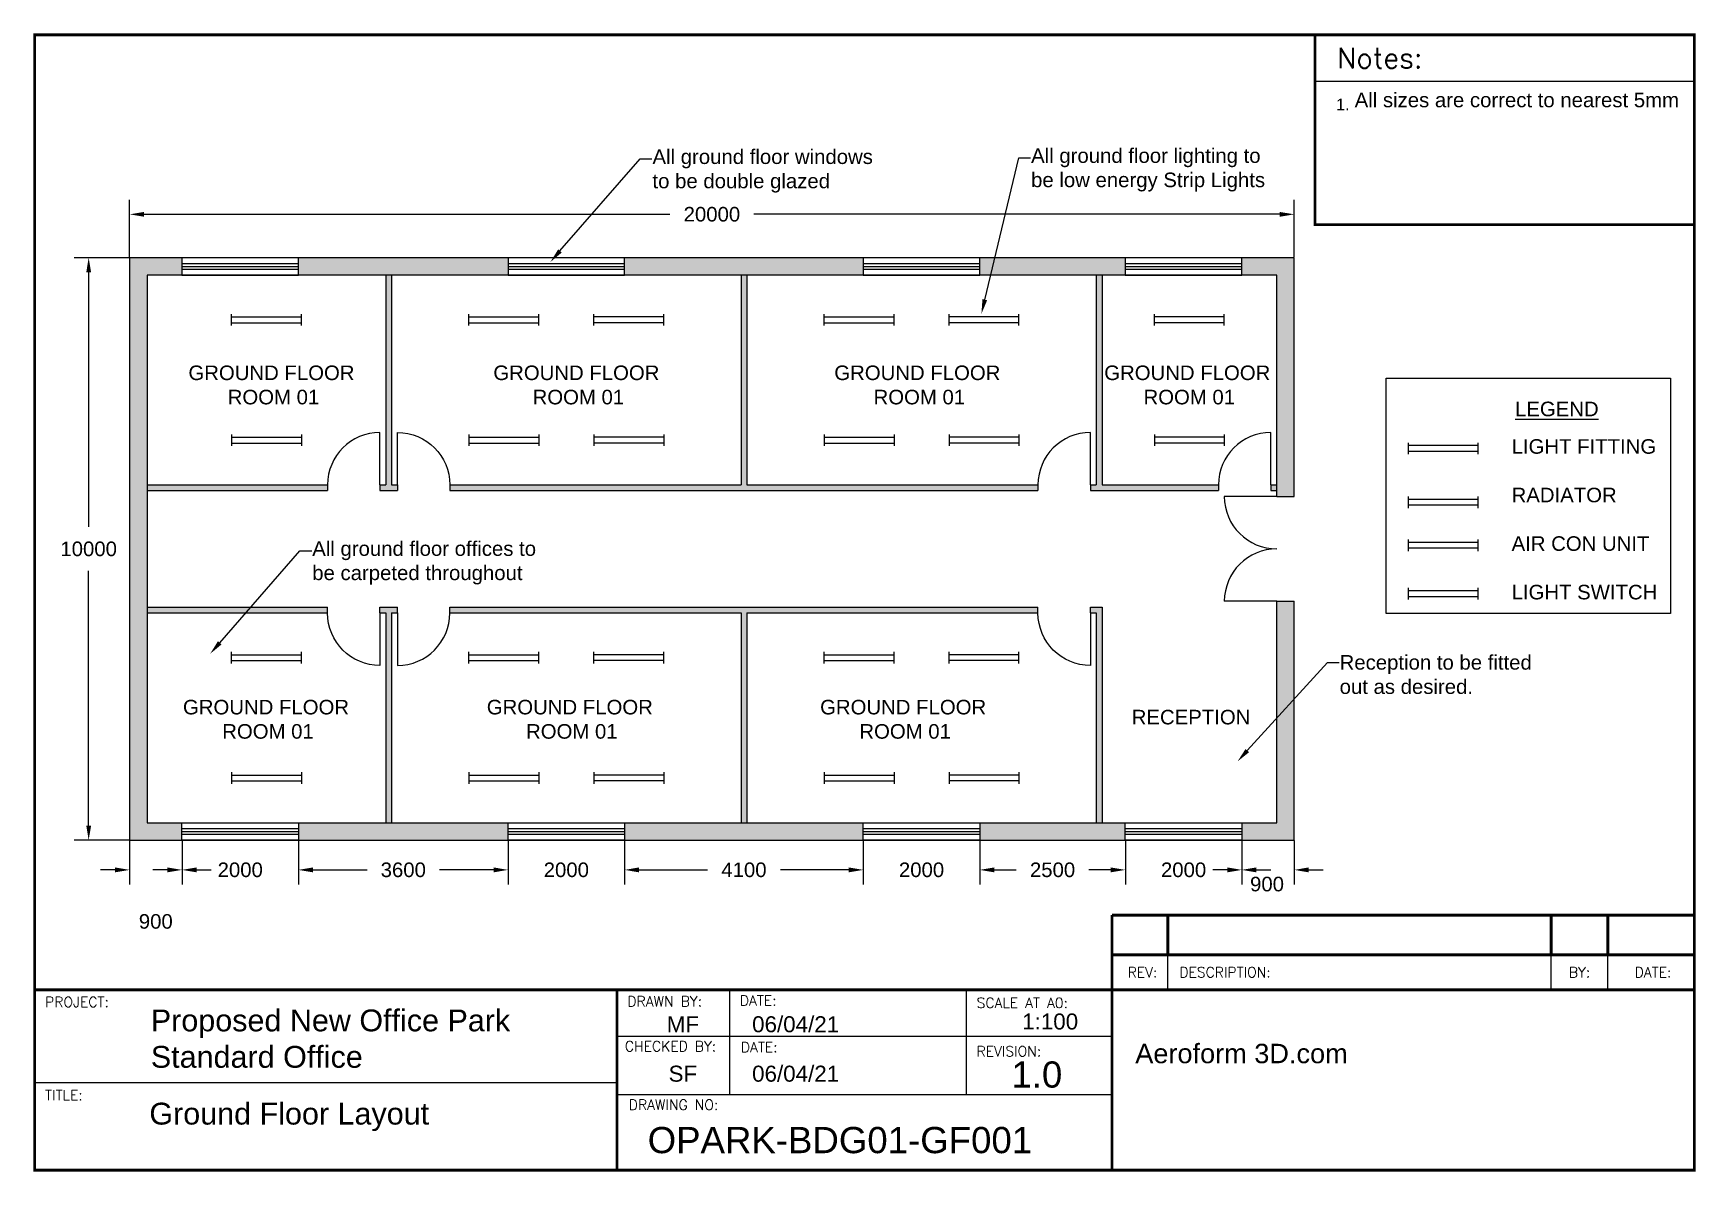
# Paper-space layout 'Full Plan' of a CAD drawing. Header units: millimetres. Extents: x -45 to 241, y 45 to 240.
# The model-space entities are those that its viewports show. They can reach past a viewport. Long polylines and large blocks are cut down to what shows.
import ezdxf
from ezdxf import colors
from ezdxf.entities.mleader import LeaderData, LeaderLine
from ezdxf.math import Vec2, Vec3

# ---------------------------------------------------------------- set-up
doc = ezdxf.new("R2010")
doc.units = ezdxf.units.MM
doc.header["$MEASUREMENT"] = 0
for name, color, linetype in [('Doors', 160, 'Continuous'), ('ExternalWalls', 7, 'Continuous'), ('Hatch', 7, 'Continuous'), ('InternalWalls', 7, 'Continuous'), ('Lighting', 20, 'Continuous'), ('Windows', 96, 'Continuous'), ('YS-TEXT-LARGE', 250, 'Continuous'), ('YS-TEXT-MEDIUM', 6, 'Continuous'), ('YS-TEXT-SMALL', 2, 'Continuous'), ('YS-TITLEBLOCK-BORDERS', 154, 'Continuous'), ('YS-TITLEBLOCK-TEXT-NONEDITABLE', 154, 'Continuous')]:
    doc.layers.add(name, color=color, linetype=linetype)
doc.styles.add('ROMANS', font='romans.shx')
doc.styles.get("Standard").update_dxf_attribs({"font": 'arial.ttf'})
doc.styles.add('YS TEXT', font='arial.ttf')
doc.dimstyles.new('BuildingStyle', dxfattribs={"dimtxt": 2.5, "dimasz": 2.5, "dimexe": 2.5, "dimexo": 0.0625, "dimgap": 2.5, "dimtad": 0, "dimtih": 1, "dimtoh": 1, "dimdec": 0, "dimzin": 0, "dimdsep": 46, "dimtxsty": 'Standard', "dimcen": 0.09, "dimadec": 0, "dimazin": 0, "dimtfac": 1, "dimtdec": 0, "dimtofl": 0, "dimtmove": 2, "dimatfit": 3, "dimfxl": 1, "dimtolj": 1, "dimtzin": 0, "dimarcsym": 0})

# ---------------------------------------------------------------- blocks, each defined once
blk = doc.blocks.new('*D3')
at = {"color": 0, "lineweight": -2, "transparency": 16777216}
for p, q in [((-28.45, 201.9), (-28.45, 211.78)), ((171.55, 201.9), (171.55, 211.78)), ((-25.95, 209.28), (64.32, 209.28)), ((169.05, 209.28), (78.77, 209.28))]:
    blk.add_line(p, q, dxfattribs=at)
at = {"color": 0, "transparency": 16777216}
for points in [[(-25.95, 209.69), (-25.95, 208.86), (-28.45, 209.28)], [(169.05, 209.69), (169.05, 208.86), (171.55, 209.28)]]:
    blk.add_solid(points, dxfattribs=at)
at = {"layer": 'Defpoints', "color": 0, "transparency": 16777216}
for p in [(171.55, 209.28), (-28.45, 201.83), (171.55, 201.83)]:
    blk.add_point(p, dxfattribs=at)
at = {"color": 0, "transparency": 16777216, "insert": (71.55, 209.28), "char_height": 2.5, "attachment_point": 5}
blk.add_mtext('\\A1;20000', dxfattribs=at)
blk = doc.blocks.new('*D4')
at = {"color": 0, "lineweight": -2, "transparency": 16777216}
for p, q in [((-28.52, 201.83), (-37.98, 201.83)), ((-35.48, 199.33), (-35.48, 155.61)), ((-35.48, 104.33), (-35.48, 148.06)), ((-28.52, 101.83), (-37.98, 101.83))]:
    blk.add_line(p, q, dxfattribs=at)
at = {"color": 0, "transparency": 16777216}
for points in [[(-35.89, 199.33), (-35.06, 199.33), (-35.48, 201.83)], [(-35.89, 104.33), (-35.06, 104.33), (-35.48, 101.83)]]:
    blk.add_solid(points, dxfattribs=at)
at = {"layer": 'Defpoints', "color": 0, "transparency": 16777216}
for p in [(-28.45, 201.83), (-35.48, 101.83), (-28.45, 101.83)]:
    blk.add_point(p, dxfattribs=at)
at = {"color": 0, "transparency": 16777216, "insert": (-35.48, 151.83), "char_height": 2.5, "attachment_point": 5}
blk.add_mtext('\\A1;10000', dxfattribs=at)
blk = doc.blocks.new('*D5')
at = {"color": 0, "lineweight": -2, "transparency": 16777216}
for p, q in [((-28.45, 101.77), (-28.45, 94.23)), ((-19.45, 101.77), (-19.45, 94.23)), ((-30.95, 96.73), (-33.45, 96.73)), ((-16.95, 96.73), (-14.45, 96.73))]:
    blk.add_line(p, q, dxfattribs=at)
at = {"color": 0, "transparency": 16777216}
for points in [[(-30.95, 97.15), (-30.95, 96.31), (-28.45, 96.73)], [(-16.95, 97.15), (-16.95, 96.31), (-19.45, 96.73)]]:
    blk.add_solid(points, dxfattribs=at)
at = {"layer": 'Defpoints', "color": 0, "transparency": 16777216}
for p in [(-28.45, 101.83), (-19.45, 101.83), (-19.45, 96.73)]:
    blk.add_point(p, dxfattribs=at)
at = {"color": 0, "transparency": 16777216, "insert": (-23.95, 87.87), "char_height": 2.5, "attachment_point": 5}
blk.add_mtext('\\A1;900', dxfattribs=at)
blk = doc.blocks.new('*D6')
at = {"color": 0, "lineweight": -2, "transparency": 16777216}
for p, q in [((-19.45, 101.77), (-19.45, 94.23)), ((0.55, 101.77), (0.55, 94.23)), ((-21.95, 96.73), (-24.45, 96.73)), ((3.05, 96.73), (5.55, 96.73))]:
    blk.add_line(p, q, dxfattribs=at)
at = {"color": 0, "transparency": 16777216}
for points in [[(-21.95, 97.15), (-21.95, 96.31), (-19.45, 96.73)], [(3.05, 97.15), (3.05, 96.31), (0.55, 96.73)]]:
    blk.add_solid(points, dxfattribs=at)
at = {"layer": 'Defpoints', "color": 0, "transparency": 16777216}
for p in [(-19.45, 101.83), (0.55, 101.83), (0.55, 96.73)]:
    blk.add_point(p, dxfattribs=at)
at = {"color": 0, "transparency": 16777216, "insert": (-9.45, 96.73), "char_height": 2.5, "attachment_point": 5}
blk.add_mtext('\\A1;2000', dxfattribs=at)
blk = doc.blocks.new('*D7')
at = {"color": 0, "lineweight": -2, "transparency": 16777216}
for p, q in [((0.55, 101.77), (0.55, 94.23)), ((36.55, 101.77), (36.55, 94.23)), ((3.05, 96.73), (12.32, 96.73)), ((34.05, 96.73), (24.77, 96.73))]:
    blk.add_line(p, q, dxfattribs=at)
at = {"color": 0, "transparency": 16777216}
for points in [[(3.05, 97.15), (3.05, 96.31), (0.55, 96.73)], [(34.05, 97.15), (34.05, 96.31), (36.55, 96.73)]]:
    blk.add_solid(points, dxfattribs=at)
at = {"layer": 'Defpoints', "color": 0, "transparency": 16777216}
for p in [(0.55, 101.83), (36.55, 101.83), (36.55, 96.73)]:
    blk.add_point(p, dxfattribs=at)
at = {"color": 0, "transparency": 16777216, "insert": (18.55, 96.73), "char_height": 2.5, "attachment_point": 5}
blk.add_mtext('\\A1;3600', dxfattribs=at)
blk = doc.blocks.new('*D8')
at = {"color": 0, "lineweight": -2, "transparency": 16777216}
for p, q in [((36.55, 101.77), (36.55, 94.23)), ((56.55, 101.77), (56.55, 94.23)), ((34.05, 96.73), (31.55, 96.73)), ((59.05, 96.73), (61.55, 96.73))]:
    blk.add_line(p, q, dxfattribs=at)
at = {"color": 0, "transparency": 16777216}
for points in [[(34.05, 97.15), (34.05, 96.31), (36.55, 96.73)], [(59.05, 97.15), (59.05, 96.31), (56.55, 96.73)]]:
    blk.add_solid(points, dxfattribs=at)
at = {"layer": 'Defpoints', "color": 0, "transparency": 16777216}
for p in [(36.55, 101.83), (56.55, 101.83), (56.55, 96.73)]:
    blk.add_point(p, dxfattribs=at)
at = {"color": 0, "transparency": 16777216, "insert": (46.55, 96.73), "char_height": 2.5, "attachment_point": 5}
blk.add_mtext('\\A1;2000', dxfattribs=at)
blk = doc.blocks.new('*D9')
at = {"color": 0, "lineweight": -2, "transparency": 16777216}
for p, q in [((56.55, 101.77), (56.55, 94.23)), ((97.55, 101.77), (97.55, 94.23)), ((59.05, 96.73), (70.77, 96.73)), ((95.05, 96.73), (83.32, 96.73))]:
    blk.add_line(p, q, dxfattribs=at)
at = {"color": 0, "transparency": 16777216}
for points in [[(59.05, 97.15), (59.05, 96.31), (56.55, 96.73)], [(95.05, 97.15), (95.05, 96.31), (97.55, 96.73)]]:
    blk.add_solid(points, dxfattribs=at)
at = {"layer": 'Defpoints', "color": 0, "transparency": 16777216}
for p in [(56.55, 101.83), (97.55, 101.83), (97.55, 96.73)]:
    blk.add_point(p, dxfattribs=at)
at = {"color": 0, "transparency": 16777216, "insert": (77.05, 96.73), "char_height": 2.5, "attachment_point": 5}
blk.add_mtext('\\A1;4100', dxfattribs=at)
blk = doc.blocks.new('*D10')
at = {"color": 0, "lineweight": -2, "transparency": 16777216}
for p, q in [((97.55, 101.77), (97.55, 94.23)), ((117.55, 101.77), (117.55, 94.23)), ((95.05, 96.73), (92.55, 96.73)), ((120.05, 96.73), (122.55, 96.73))]:
    blk.add_line(p, q, dxfattribs=at)
at = {"color": 0, "transparency": 16777216}
for points in [[(95.05, 97.15), (95.05, 96.31), (97.55, 96.73)], [(120.05, 97.15), (120.05, 96.31), (117.55, 96.73)]]:
    blk.add_solid(points, dxfattribs=at)
at = {"layer": 'Defpoints', "color": 0, "transparency": 16777216}
for p in [(97.55, 101.83), (117.55, 101.83), (117.55, 96.73)]:
    blk.add_point(p, dxfattribs=at)
at = {"color": 0, "transparency": 16777216, "insert": (107.55, 96.73), "char_height": 2.5, "attachment_point": 5}
blk.add_mtext('\\A1;2000', dxfattribs=at)
blk = doc.blocks.new('*D11')
at = {"color": 0, "lineweight": -2, "transparency": 16777216}
for p, q in [((117.55, 101.77), (117.55, 94.23)), ((142.55, 101.77), (142.55, 94.23)), ((120.05, 96.73), (123.8, 96.73)), ((140.05, 96.73), (136.3, 96.73))]:
    blk.add_line(p, q, dxfattribs=at)
at = {"color": 0, "transparency": 16777216}
for points in [[(120.05, 97.15), (120.05, 96.31), (117.55, 96.73)], [(140.05, 97.15), (140.05, 96.31), (142.55, 96.73)]]:
    blk.add_solid(points, dxfattribs=at)
at = {"layer": 'Defpoints', "color": 0, "transparency": 16777216}
for p in [(117.55, 101.83), (142.55, 101.83), (142.55, 96.73)]:
    blk.add_point(p, dxfattribs=at)
at = {"color": 0, "transparency": 16777216, "insert": (130.05, 96.73), "char_height": 2.5, "attachment_point": 5}
blk.add_mtext('\\A1;2500', dxfattribs=at)
blk = doc.blocks.new('*D12')
at = {"color": 0, "lineweight": -2, "transparency": 16777216}
for p, q in [((142.55, 101.77), (142.55, 94.23)), ((162.55, 101.77), (162.55, 94.23)), ((140.05, 96.73), (137.55, 96.73)), ((165.05, 96.73), (167.55, 96.73))]:
    blk.add_line(p, q, dxfattribs=at)
at = {"color": 0, "transparency": 16777216}
for points in [[(140.05, 97.15), (140.05, 96.31), (142.55, 96.73)], [(165.05, 97.15), (165.05, 96.31), (162.55, 96.73)]]:
    blk.add_solid(points, dxfattribs=at)
at = {"layer": 'Defpoints', "color": 0, "transparency": 16777216}
for p in [(142.55, 101.83), (162.55, 101.83), (162.55, 96.73)]:
    blk.add_point(p, dxfattribs=at)
at = {"color": 0, "transparency": 16777216, "insert": (152.55, 96.73), "char_height": 2.5, "attachment_point": 5}
blk.add_mtext('\\A1;2000', dxfattribs=at)
blk = doc.blocks.new('*D13')
at = {"color": 0, "lineweight": -2, "transparency": 16777216}
for p, q in [((162.55, 101.77), (162.55, 94.23)), ((171.55, 101.77), (171.55, 94.23)), ((160.05, 96.73), (157.55, 96.73)), ((174.05, 96.73), (176.55, 96.73))]:
    blk.add_line(p, q, dxfattribs=at)
at = {"color": 0, "transparency": 16777216}
for points in [[(160.05, 97.15), (160.05, 96.31), (162.55, 96.73)], [(174.05, 97.15), (174.05, 96.31), (171.55, 96.73)]]:
    blk.add_solid(points, dxfattribs=at)
at = {"layer": 'Defpoints', "color": 0, "transparency": 16777216}
for p in [(162.55, 101.83), (171.55, 101.83), (171.55, 96.73)]:
    blk.add_point(p, dxfattribs=at)
at = {"color": 0, "transparency": 16777216, "insert": (166.88, 94.28), "char_height": 2.5, "attachment_point": 5}
blk.add_mtext('\\A1;900', dxfattribs=at)
blk = doc.blocks.new('Light')
at = {"layer": 'Lighting'}
for points in [[(-600, -50), (-600, 150)], [(-600, 100), (600, 100)], [(-600, 0), (600, 0)], [(600, -50), (600, 150)]]:
    blk.add_lwpolyline(points, dxfattribs=at)
blk = doc.blocks.new('Door')
for points in [[(0, 100), (0, 1000)], [(-900, 100), (-900, 0)], [(0, 100), (0, 0)]]:
    blk.add_lwpolyline(points)
blk.add_arc((0, 100), 900, 90, 180)
blk = doc.blocks.new('Window')
blk.add_lwpolyline([(0, -300), (2000, -300), (2000, 0), (0, 0)], close=True)
for points in [[(0, -100), (2000, -100)], [(0, -150), (2000, -150)], [(0, -200), (2000, -200)]]:
    blk.add_lwpolyline(points)

msp = doc.modelspace()

# ---------------------------------------------------------------- hatches: boundary and pattern name
at = {"layer": 'Hatch'}
h = msp.add_hatch(color=252, dxfattribs=at)
h.dxf.hatch_style = 1
h.paths.add_polyline_path([(3960, 12050), (3060, 12050), (3060, 2050), (3960, 2050), (3960, 2350), (3360, 2350), (3360, 11750), (3960, 11750)])
h.paths.add_polyline_path([(9560, 12050), (5960, 12050), (5960, 11750), (9560, 11750)])
h.paths.add_polyline_path([(15660, 12050), (11560, 12050), (11560, 11750), (15660, 11750)])
h.paths.add_polyline_path([(20160, 12050), (17660, 12050), (17660, 11750), (20160, 11750)])
h.paths.add_polyline_path([(23060, 12050), (22160, 12050), (22160, 11750), (22760, 11750), (22760, 7950), (23060, 7950)])
h.paths.add_polyline_path([(23060, 6150), (22760, 6150), (22760, 2350), (22160, 2350), (22160, 2050), (23060, 2050)])
h.paths.add_polyline_path([(20160, 2350), (17660, 2350), (17660, 2050), (20160, 2050)])
h.paths.add_polyline_path([(15660, 2350), (11560, 2350), (11560, 2050), (15660, 2050)])
h.paths.add_polyline_path([(9560, 2350), (5960, 2350), (5960, 2050), (9560, 2050)])
h = msp.add_hatch(color=253, dxfattribs=at)
h.dxf.hatch_style = 1
h.paths.add_polyline_path([(6460, 8150), (3360, 8150), (3360, 8050), (6460, 8050)])
h.paths.add_polyline_path([(7660, 8150), (7560, 8150), (7560, 11750), (7460, 11750), (7460, 8150), (7360, 8150), (7360, 8050), (7660, 8050)])
h.paths.add_polyline_path([(6460, 6050), (3360, 6050), (3360, 5950), (6460, 5950)])
h.paths.add_polyline_path([(7660, 6050), (7360, 6050), (7360, 5950), (7460, 5950), (7460, 2350), (7560, 2350), (7560, 5950), (7660, 5950)])
h.paths.add_polyline_path([(18660, 6050), (8560, 6050), (8560, 5950), (13560, 5950), (13560, 2350), (13660, 2350), (13660, 5950), (18660, 5950)])
h.paths.add_polyline_path([(18660, 8150), (13660, 8150), (13660, 11750), (13560, 11750), (13560, 8150), (8560, 8150), (8560, 8050), (18660, 8050)])
h.paths.add_polyline_path([(21760, 8150), (19760, 8150), (19760, 11750), (19660, 11750), (19660, 8150), (19560, 8150), (19560, 8050), (21760, 8050)])
h.paths.add_polyline_path([(19760, 6050), (19560, 6050), (19560, 5950), (19660, 5950), (19660, 2350), (19760, 2350)])
h.paths.add_polyline_path([(22760, 8150), (22660, 8150), (22660, 8050), (22760, 8050)])

# ---------------------------------------------------------------- linework, layer by layer
at = {"layer": 'Doors'}
for points in [[(22760, 7950), (21860, 7950)], [(22760, 6150), (21860, 6150)]]:
    msp.add_lwpolyline(points, dxfattribs=at)
for centre, start, end in [((22760, 7950), 180, 270), ((22760, 6150), 90, 180)]:
    msp.add_arc(centre, 900, start, end, dxfattribs=at)
at = {"layer": 'ExternalWalls'}
for points in [[(23060, 7950), (23060, 12050), (3060, 12050), (3060, 2050), (23060, 2050), (23060, 6150)], [(22760, 7950), (22760, 11750), (3360, 11750), (3360, 2350), (22760, 2350), (22760, 6150)], [(22760, 7950), (23060, 7950)], [(22760, 6150), (23060, 6150)]]:
    msp.add_lwpolyline(points, dxfattribs=at)
at = {"layer": 'InternalWalls'}
for points in [[(7460, 11750), (7460, 8150)], [(7560, 11750), (7560, 8150)], [(13560, 11750), (13560, 8150)], [(13660, 11750), (13660, 8150)], [(19660, 11750), (19660, 8150)], [(19760, 11750), (19760, 8150)], [(3360, 8150), (6460, 8150)], [(3360, 8050), (6460, 8050)], [(7360, 8150), (7460, 8150)], [(7360, 8050), (7660, 8050)], [(7560, 8150), (7660, 8150)], [(8560, 8150), (13560, 8150)], [(8560, 8050), (18660, 8050)], [(13660, 8150), (18660, 8150)], [(19560, 8150), (19660, 8150)], [(19560, 8050), (21760, 8050)], [(19760, 8150), (21760, 8150)], [(22660, 8150), (22760, 8150)], [(22660, 8050), (22760, 8050)], [(3360, 6050), (6460, 6050)], [(7360, 6050), (7660, 6050)], [(8560, 6050), (18660, 6050)], [(19560, 6050), (19760, 6050), (19760, 2350)], [(3360, 5950), (6460, 5950)], [(7360, 5950), (7460, 5950)], [(7460, 5950), (7460, 2350)], [(7560, 5950), (7560, 2350)], [(7560, 5950), (7660, 5950)], [(8560, 5950), (13560, 5950)], [(13560, 5950), (13560, 2350)], [(13660, 5950), (13660, 2350)], [(13660, 5950), (18660, 5950)], [(19560, 5950), (19660, 5950)], [(19660, 5950), (19660, 2350)]]:
    msp.add_lwpolyline(points, dxfattribs=at)

# ---------------------------------------------------------------- block references
at = {"layer": 'Doors'}
for p in [(7360, 8050), (19560, 8050), (22660, 8050)]:
    msp.add_blockref('Door', p, dxfattribs=at)
at = {"layer": 'Doors', "xscale": -1}
msp.add_blockref('Door', (7660, 8050), dxfattribs=at)
at = {"layer": 'Doors', "xscale": -1, "rotation": 180}
for p in [(7360, 6050), (19560, 6050)]:
    msp.add_blockref('Door', p, dxfattribs=at)
at = {"layer": 'Doors', "rotation": 180}
msp.add_blockref('Door', (7660, 6050), dxfattribs=at)
at = {"layer": 'Lighting'}
for p in [(5410, 10933), (9488, 10933), (15588, 10933), (5410, 5133), (9488, 5133), (15588, 5133)]:
    msp.add_blockref('Light', p, dxfattribs=at)
at = {"layer": 'Lighting', "xscale": -1}
for p in [(11632, 10933), (17732, 10933), (21260, 10933), (11632, 5133), (17732, 5133)]:
    msp.add_blockref('Light', p, dxfattribs=at)
at = {"layer": 'Lighting', "xscale": -1, "rotation": 180}
for p in [(5410, 8967), (9488, 8967), (15588, 8967), (5410, 3167), (9488, 3167), (15588, 3167)]:
    msp.add_blockref('Light', p, dxfattribs=at)
at = {"layer": 'Lighting', "rotation": 180}
for p in [(11632, 8967), (17732, 8967), (21260, 8967), (11632, 3167), (17732, 3167)]:
    msp.add_blockref('Light', p, dxfattribs=at)
at = {"layer": 'Windows'}
for p in [(3960, 12050), (9560, 12050), (15660, 12050), (20160, 12050)]:
    msp.add_blockref('Window', p, dxfattribs=at)
at = {"layer": 'Windows', "xscale": -1, "rotation": 180}
for p in [(3960, 2050), (9560, 2050), (15660, 2050), (20160, 2050)]:
    msp.add_blockref('Window', p, dxfattribs=at)

psp = doc.layouts.new('Full Plan')

# ---------------------------------------------------------------- linework, layer by layer
psp.add_lwpolyline([(187.3351, 181.1456), (236.1964, 181.1456), (236.1964, 140.7423), (187.3351, 140.7423)], close=True)
at = {"layer": 'YS-TITLEBLOCK-BORDERS', "linetype": 'Continuous'}
for p, q in [((136.255, 240.1149), (236.255, 240.1149)), ((55.255, 76.1574), (91.0143, 76.1574))]:
    psp.add_line(p, q, dxfattribs=at)
at = {"layer": 'YS-TITLEBLOCK-BORDERS', "color": 7, "linetype": 'Continuous'}
for p, q in [((175.1159, 232.1149), (240.255, 232.1149)), ((149.8601, 76.1574), (149.8601, 82.1574)), ((215.6685, 76.1574), (215.6685, 82.1574)), ((225.3872, 76.1574), (225.3872, 82.1574)), ((74.5654, 76.1575), (74.5654, 66.1575)), ((115.1868, 76.1575), (115.1868, 66.1575)), ((140.255, 76.1574), (240.255, 76.1574)), ((55.255, 68.1574), (140.255, 68.1574)), ((74.5654, 68.1576), (74.5654, 58.1576)), ((115.1868, 68.1576), (115.1868, 58.1576)), ((55.255, 60.1574), (-44.745, 60.1574)), ((55.255, 58.1574), (140.255, 58.1574))]:
    psp.add_line(p, q, dxfattribs=at)
at = {"layer": 'YS-TITLEBLOCK-BORDERS', "color": 7, "linetype": 'Continuous', "const_width": 0.5}
for points in [[(-44.745, 240.1149), (240.255, 240.1149), (240.255, 45.1574), (-44.745, 45.1574)], [(175.1159, 240.1149), (240.255, 240.1149), (240.255, 207.5069), (175.1159, 207.5069)], [(140.255, 76.1574), (240.255, 76.1574), (240.255, 45.1574), (140.255, 45.1574)]]:
    psp.add_lwpolyline(points, close=True, dxfattribs=at)
for points in [[(240.255, 82.1574), (240.255, 104.4629)], [(140.255, 82.1574), (140.255, 88.9642)], [(140.255, 88.9642), (240.255, 88.9642)], [(149.8601, 82.1574), (149.8601, 88.9642)], [(215.6685, 82.1574), (215.6685, 88.9642)], [(225.3872, 82.1574), (225.3872, 88.9642)], [(140.255, 82.1574), (140.255, 76.1574), (240.255, 76.1574), (240.255, 82.1574), (140.255, 82.1574)], [(55.255, 45.1574), (55.255, 76.1574), (-44.745, 76.1574), (-44.745, 45.1574), (55.255, 45.1574)], [(140.255, 45.1574), (140.255, 76.1574), (55.255, 76.1574), (55.255, 45.1574), (140.255, 45.1574)]]:
    psp.add_lwpolyline(points, dxfattribs=at)

# ---------------------------------------------------------------- block references
at = {"layer": 'Lighting', "xscale": 0.009999999572173431, "yscale": 0.009999999572173431, "zscale": 0.009999999572173431, "rotation": 180}
for p in [(197.0955, 169.575), (197.0955, 160.3232), (197.0955, 152.9452), (197.0955, 144.6304)]:
    psp.add_blockref('Light', p, dxfattribs=at)

# ---------------------------------------------------------------- texts
at = {"char_height": 2.5, "attachment_point": 1}
for s, width, insert in [('All sizes are correct to nearest 5mm', 56.76454, (181.9314, 230.1615)), ('\\pi0.59663;GROUND FLOOR \\P\\pi7.34117;ROOM 01', 29.486231, (-18.942, 183.3217)), ('\\pi0.59663;GROUND FLOOR \\P\\pi7.34117;ROOM 01', 29.486231, (33.4193, 183.3217)), ('\\pi0.59663;GROUND FLOOR \\P\\pi7.34117;ROOM 01', 29.486231, (91.9739, 183.3217)), ('\\pi0.59663;GROUND FLOOR \\P\\pi7.34117;ROOM 01', 29.486231, (138.3297, 183.3217)), ('{\\LLEGEND}', 29.486231, (209.4689, 177.1159)), ('LIGHT FITTING\\P\\PRADIATOR\\P\\PAIR CON UNIT\\P\\PLIGHT SWITCH', 29.486231, (208.883, 170.6748)), ('\\pi0.59663;GROUND FLOOR \\P\\pi7.34117;ROOM 01', 29.486231, (-19.8804, 125.9244)), ('\\pi0.59663;GROUND FLOOR \\P\\pi7.34117;ROOM 01', 29.486231, (32.2933, 125.9244)), ('\\pi0.59663;GROUND FLOOR \\P\\pi7.34117;ROOM 01', 29.486231, (89.5342, 125.9244)), ('RECEPTION', 29.486231, (143.6465, 124.2102))]:
    psp.add_mtext_dynamic_manual_height_columns(s, width=width, gutter_width=1, heights=[0], dxfattribs=dict(at, insert=insert))
at = {"layer": 'YS-TEXT-LARGE', "linetype": 'Continuous', "insert": (144.2518, 66.8746), "char_height": 7.5, "attachment_point": 1, "style": 'YS TEXT'}
psp.add_mtext('{\\H0.44444x;Aeroform 3D.com\\P\\P\\H0.68751x; }', dxfattribs=at)
at = {"layer": 'YS-TEXT-MEDIUM', "color": 5, "style": 'YS TEXT'}
for s, insert, char_height, width, attachment_point in [('Proposed New Office Park\\PStandard Office', (-24.8037, 72.7606), 3.75, 77.153873, 1), ('MF', (66.568, 71.6033), 2.75, 10.515824, 2), ('06/04/21', (85.9311, 71.6033), 2.75, 7.514534, 2), ('1:100', (129.6382, 72.0784), 2.75, 12.661218, 2), ('SF', (66.568, 63.1172), 2.75, 10.515824, 2), ('06/04/21', (85.9311, 63.1172), 2.75, 7.514534, 2), ('1.0', (127.3533, 63.8504), 4.5, 21.770315, 2), ('Ground Floor Layout', (-25.0569, 56.7576), 3.75, 60.325717, 1), ('OPARK-BDG01-GF001', (93.5297, 52.5944), 4.5, 47.146908, 2)]:
    psp.add_mtext(s, dxfattribs=dict(at, insert=insert, char_height=char_height, width=width, attachment_point=attachment_point))
at = {"layer": 'YS-TEXT-SMALL', "color": 5, "insert": (178.7377, 229.1519), "char_height": 2, "width": 9.672954, "attachment_point": 1, "style": 'YS TEXT'}
psp.add_mtext('\\pi-6,l6,t6;1.^I', dxfattribs=at)
at = {"layer": 'YS-TITLEBLOCK-TEXT-NONEDITABLE', "color": 7, "linetype": 'Continuous', "insert": (186.255, 236.1149), "char_height": 3.5, "width": 68.47, "attachment_point": 5, "style": 'ROMANS'}
psp.add_mtext('Notes:', dxfattribs=at)
at = {"layer": 'YS-TITLEBLOCK-TEXT-NONEDITABLE', "linetype": 'Continuous', "char_height": 1.75, "style": 'ROMANS'}
for s, insert, width, attachment_point in [('REV:', (145.505, 79.1574), 42.25, 5), ('DESCRIPTION:', (151.8336, 79.1574), 42.25, 4), ('BY:', (220.5516, 79.1574), 42.25, 5), ('DATE:', (233.1651, 79.1574), 42.25, 5), ('PROJECT:', (-42.9616, 74.9259), 37.6786, 1), ('DRAWN BY:', (57.0384, 75.0411), 37.6786, 1), ('DATE:', (76.349, 75.1725), 37.4556, 1), ('SCALE AT A0:', (117.0166, 74.7699), 37.6786, 1), ('CHECKED BY:', (56.6077, 67.3237), 37.6786, 1), ('DATE:', (76.5262, 67.1725), 37.4556, 1), ('REVISION:', (117.0032, 66.4594), 37.6786, 1), ('TITLE:', (-42.9616, 58.9259), 37.6786, 1), ('DRAWING NO:', (57.275, 57.2814), 37.6786, 1)]:
    psp.add_mtext(s, dxfattribs=dict(at, insert=insert, width=width, attachment_point=attachment_point))

# ---------------------------------------------------------------- dimensions: what is measured, and where the dimension line sits
for base, p1, p2, picture, middle in [((171.5458, 209.2782), (-28.4542, 201.8334), (171.5458, 201.8334), '*D3', (71.5458, 209.2782)), ((-19.4542, 96.7304), (-28.4542, 101.8334), (-19.4542, 101.8334), '*D5', (-23.9542, 87.8747)), ((0.5458, 96.7304), (-19.4542, 101.8334), (0.5458, 101.8334), '*D6', (-9.4542, 96.7304)), ((36.5458, 96.7304), (0.5458, 101.8334), (36.5458, 101.8334), '*D7', (18.5458, 96.7304)), ((56.5458, 96.7304), (36.5458, 101.8334), (56.5458, 101.8334), '*D8', (46.5458, 96.7304)), ((97.5458, 96.7304), (56.5458, 101.8334), (97.5458, 101.8334), '*D9', (77.0458, 96.7304)), ((117.5458, 96.7304), (97.5458, 101.8334), (117.5458, 101.8334), '*D10', (107.5458, 96.7304)), ((142.5458, 96.7304), (117.5458, 101.8334), (142.5458, 101.8334), '*D11', (130.0458, 96.7304)), ((162.5458, 96.7304), (142.5458, 101.8334), (162.5458, 101.8334), '*D12', (152.5458, 96.7304))]:
    dim = psp.add_linear_dim(base=base, p1=p1, p2=p2, dimstyle='BuildingStyle', override={"dimlfac": -100.000004})
    dim.commit()
    dim.dimension.update_dxf_attribs({"geometry": picture, "text_midpoint": middle})
dim = psp.add_linear_dim(base=(-35.4779, 101.8334), p1=(-28.4542, 201.8334), p2=(-28.4542, 101.8334), angle=90, dimstyle='BuildingStyle', override={"dimlfac": -100.000004})
dim.commit()
dim.dimension.update_dxf_attribs({"geometry": '*D4', "text_midpoint": (-35.4779, 151.8334)})
dim = psp.add_linear_dim(base=(171.5458, 96.7304), p1=(162.5458, 101.8334), p2=(171.5458, 101.8334), dimstyle='BuildingStyle', override={"dimlfac": -100.000004})
dim.commit()
dim.dimension.update_dxf_attribs({"geometry": '*D13', "text_midpoint": (166.8785, 94.2843), "dimtype": 160})

# ---------------------------------------------------------------- leaders
ml = psp.add_multileader_mtext('Standard')
ml.set_content('All ground floor windows to be double glazed', color=256)
ml.set_leader_properties()
ml.build(insert=Vec2(0, 0))
ml.multileader.update_dxf_attribs({"dogleg_length": 0.36, "arrow_head_size": 2.5})
ctx = ml.context
ctx.base_point, ctx.char_height, ctx.arrow_head_size, ctx.landing_gap_size, ctx.plane_origin = Vec3(61.2578, 218.8043), 2.5, 2.5, 0.09, Vec3(43.8149, 201.0999)
notes = []
notes.append((ctx, [(0, (1, 1, 0), (59.2385, 218.8043), (1, 0), 2.0192, [(0, [(43.8149, 201.0999)], 0, [])])]))
ctx.mtext.insert, ctx.mtext.width, ctx.mtext.defined_height, ctx.mtext.flow_direction = Vec3(61.3478, 220.4217), 41.19996, 12.682, 5
ml = psp.add_multileader_mtext('Standard')
ml.set_content('All ground floor lighting to be low energy Strip Lights', color=256)
ml.set_leader_properties()
ml.build(insert=Vec2(0, 0))
ml.multileader.update_dxf_attribs({"dogleg_length": 0.36, "arrow_head_size": 2.5})
ctx = ml.context
ctx.base_point, ctx.char_height, ctx.arrow_head_size, ctx.landing_gap_size, ctx.plane_origin = Vec3(126.2755, 218.9926), 2.5, 2.5, 0.09, Vec3(108.8327, 201.2882)
notes.append((ctx, [(0, (1, 1, 0), (124.2562, 218.9926), (1, 0), 2.0192, [(0, [(117.8317, 192.1891)], 0, [])])]))
ctx.mtext.insert, ctx.mtext.width, ctx.mtext.defined_height, ctx.mtext.flow_direction = Vec3(126.3655, 220.6101), 41.19996, 12.682, 5
ml = psp.add_multileader_mtext('Standard')
ml.set_content('All ground floor offices to be carpeted throughout', color=256)
ml.set_leader_properties()
ml.build(insert=Vec2(0, 0))
ml.multileader.update_dxf_attribs({"dogleg_length": 0.36, "arrow_head_size": 2.5})
ctx = ml.context
ctx.base_point, ctx.char_height, ctx.arrow_head_size, ctx.landing_gap_size, ctx.plane_origin = Vec3(2.8276, 151.5283), 2.5, 2.5, 0.09, Vec3(-14.6152, 133.824)
notes.append((ctx, [(0, (1, 1, 0), (0.8084, 151.5283), (1, 0), 2.0192, [(0, [(-14.6152, 133.824)], 0, [])])]))
ctx.mtext.insert, ctx.mtext.width, ctx.mtext.defined_height, ctx.mtext.flow_direction = Vec3(2.9176, 153.1458), 41.19996, 12.682, 5
ml = psp.add_multileader_mtext('Standard')
ml.set_content('Reception to be fitted out as desired.', color=256)
ml.set_leader_properties()
ml.build(insert=Vec2(0, 0))
ml.multileader.update_dxf_attribs({"dogleg_length": 0.36, "arrow_head_size": 2.5})
ctx = ml.context
ctx.base_point, ctx.char_height, ctx.arrow_head_size, ctx.landing_gap_size, ctx.plane_origin = Vec3(179.2597, 132.337), 2.5, 2.5, 0.09, Vec3(161.8169, 115.3575)
notes.append((ctx, [(0, (1, 1, 0), (177.2405, 132.337), (1, 0), 2.0192, [(0, [(161.8169, 115.3575)], 0, [])])]))
ctx.mtext.insert, ctx.mtext.width, ctx.mtext.defined_height, ctx.mtext.flow_direction = Vec3(179.3497, 133.6074), 34.706162, 11.9571, 5
for ctx, leaders in notes:
    for number, flags, end, landing, length, lines in leaders:
        leader = LeaderData()
        leader.index, (leader.has_last_leader_line, leader.has_dogleg_vector, leader.attachment_direction) = number, flags
        leader.last_leader_point, leader.dogleg_vector, leader.dogleg_length = Vec3(end), Vec3(landing), length
        for number, points, colour, breaks in lines:
            line = LeaderLine()
            line.index, line.vertices, line.color, line.breaks = number, Vec3.list(points), colors.encode_raw_color(colour), breaks
            leader.lines.append(line)
        ctx.leaders.append(leader)

# ---------------------------------------------------------------- viewports
at = {"layer": '0'}
psp.add_viewport(center=(97.755, 158.1361), size=(285, 163.957477), view_center_point=(15680.8567, 7679.9673), view_height=16395.748363, dxfattribs=at)

doc.saveas('drawing.dxf')
